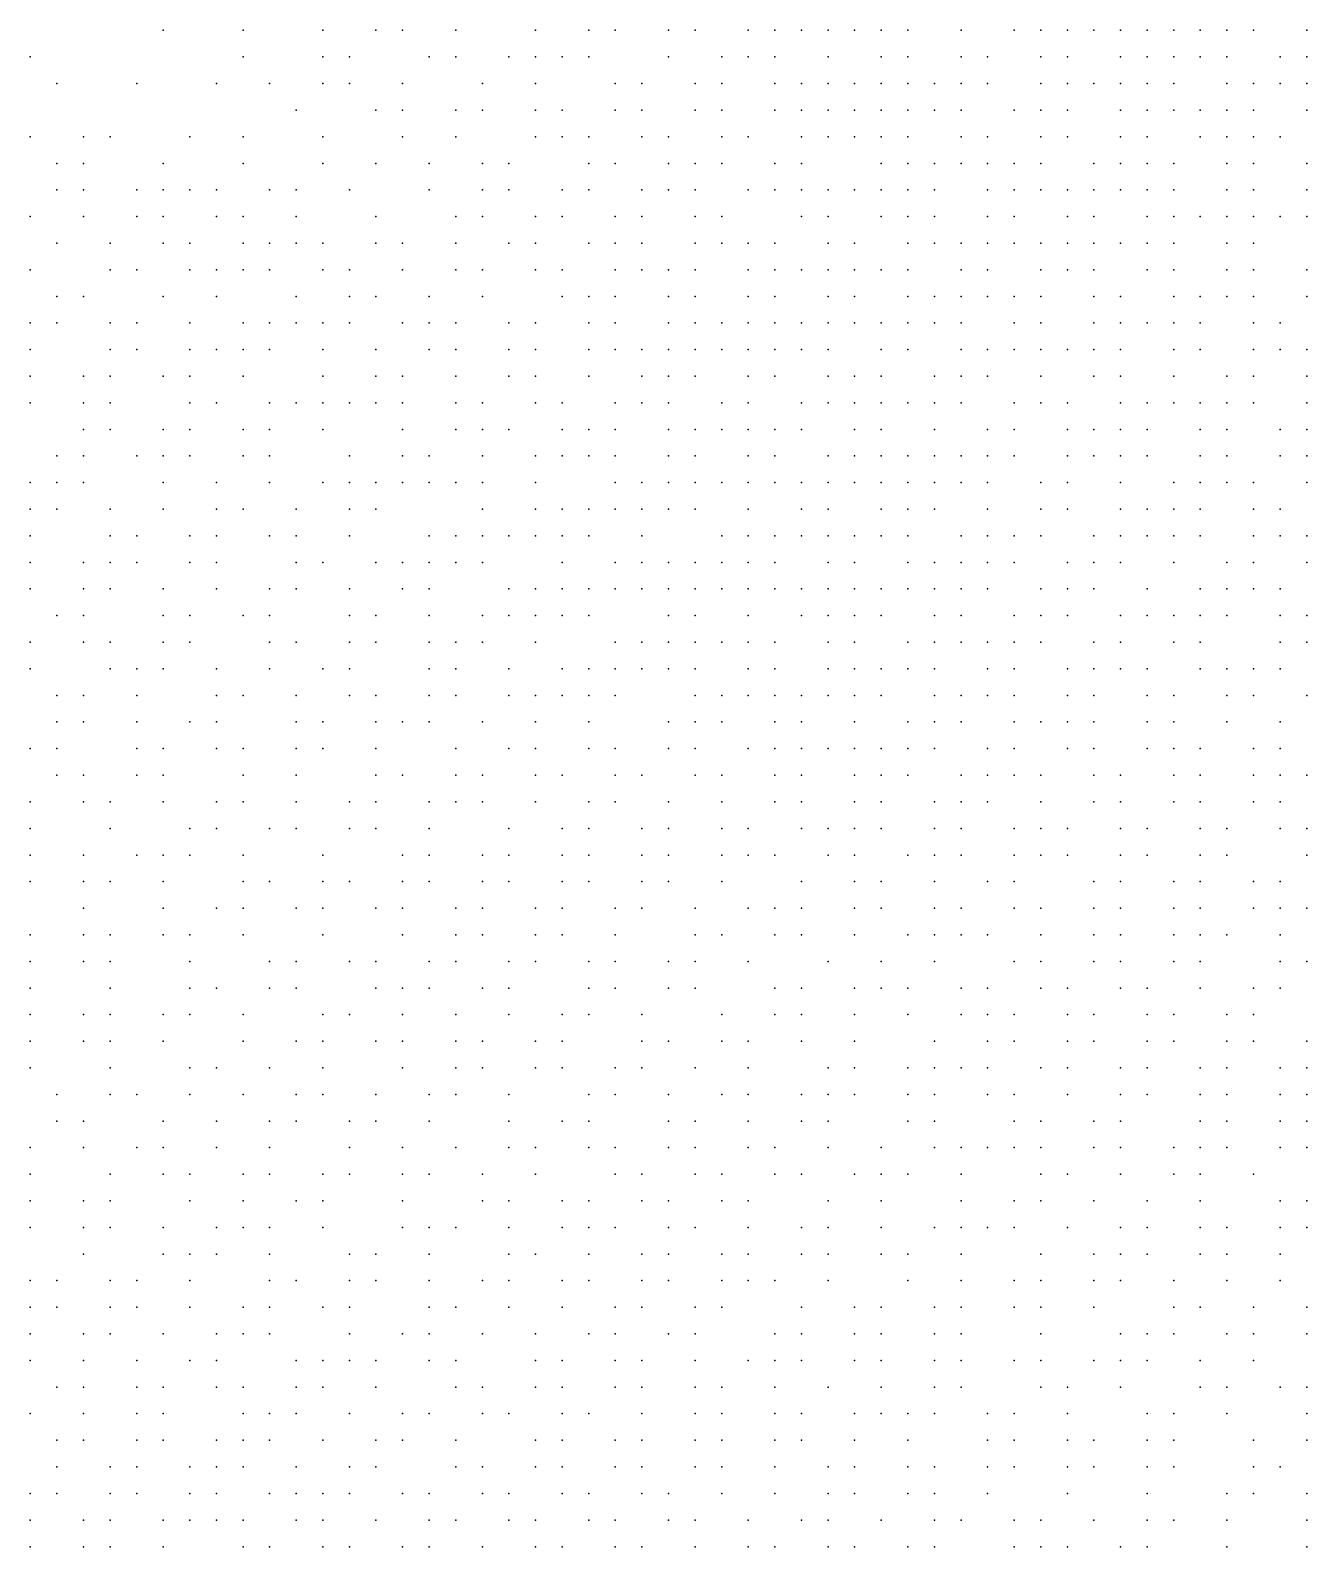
# Model space of a CAD drawing. Extents: x 429 to 793, y 817 to 1241.
# Drawn here: x 683.41 to 718.45, y 880.85 to 922.46 of the extents above; entities that cross this region are included whole.
import ezdxf

# ---------------------------------------------------------------- set-up
doc = ezdxf.new("R2010")
doc.units = 0

msp = doc.modelspace()

# ---------------------------------------------------------------- linework, layer by layer
for p in [(687.06, 922.46, 191.315), (689.25, 922.46, 190.71), (691.44, 922.46, 189.87), (692.9, 922.46, 189.533), (693.63, 922.46, 189.197), (695.09, 922.46, 189.052), (697.28, 922.46, 187.91), (698.74, 922.46, 187.2), (699.47, 922.46, 187.29), (700.93, 922.46, 186.07), (701.66, 922.46, 185.767), (703.12, 922.46, 185.117), (703.85, 922.46, 184.535), (704.58, 922.46, 183.952), (705.31, 922.46, 183.37), (706.04, 922.46, 183.193), (706.77, 922.46, 182.208), (707.5, 922.46, 181.82), (708.96, 922.46, 180.59), (710.42, 922.46, 179.1), (711.15, 922.46, 178.633), (711.88, 922.46, 177.513), (712.61, 922.46, 176.71), (713.34, 922.46, 176.21), (714.07, 922.46, 175.19), (714.8, 922.46, 174.95), (715.53, 922.46, 173.418), (716.26, 922.46, 172.983), (716.99, 922.46, 171.873), (718.45, 922.46, 170.045), (683.41, 921.73, 192.822), (689.25, 921.73, 190.463), (691.44, 921.73, 189.947), (692.17, 921.73, 189.496), (694.36, 921.73, 188.86), (695.09, 921.73, 188.567), (696.55, 921.73, 187.987), (697.28, 921.73, 187.98), (698.01, 921.73, 187.46), (698.74, 921.73, 186.94), (700.93, 921.73, 185.833), (702.39, 921.73, 184.73), (703.12, 921.73, 184.277), (703.85, 921.73, 184.125), (705.31, 921.73, 182.89), (706.77, 921.73, 182.1), (707.5, 921.73, 181.465), (708.96, 921.73, 180.253), (709.69, 921.73, 179.677), (711.15, 921.73, 177.797), (711.88, 921.73, 177.655), (713.34, 921.73, 175.69), (714.07, 921.73, 175.348), (714.8, 921.73, 174.507), (715.53, 921.73, 173.66), (716.26, 921.73, 172.453), (717.72, 921.73, 170.55), (718.45, 921.73, 169.843), (684.14, 921, 192.703), (686.33, 921, 191.217), (688.52, 921, 190.593), (689.98, 921, 190.1), (691.44, 921, 189.427), (692.17, 921, 189.09), (693.63, 921, 188.748), (695.82, 921, 187.993), (697.28, 921, 187.07), (699.47, 921, 186.42), (700.2, 921, 185.9), (701.66, 921, 185.315), (702.39, 921, 184.795), (703.85, 921, 183.67), (704.58, 921, 183.115), (705.31, 921, 182.41), (706.04, 921, 181.883), (706.77, 921, 181.725), (707.5, 921, 181.04), (708.23, 921, 180.335), (708.96, 921, 179.748), (709.69, 921, 179.455), (711.15, 921, 177.607), (711.88, 921, 176.61), (712.61, 921, 176.4), (713.34, 921, 175.665), (714.07, 921, 174.823), (714.8, 921, 173.8), (716.26, 921, 172.275), (716.99, 921, 171.237), (717.72, 921, 170), (718.45, 921, 169.293), (690.71, 920.27, 189.513), (692.9, 920.27, 188.637), (693.63, 920.27, 188.367), (695.09, 920.27, 188), (695.82, 920.27, 187.69), (697.28, 920.27, 187.118), (698.01, 920.27, 186.7), (699.47, 920.27, 185.903), (700.2, 920.27, 185.48), (701.66, 920.27, 184.647), (702.39, 920.27, 184.34), (703.85, 920.27, 183.35), (704.58, 920.27, 182.64), (705.31, 920.27, 182.525), (706.04, 920.27, 181.935), (706.77, 920.27, 181.25), (707.5, 920.27, 180.65), (708.23, 920.27, 179.995), (708.96, 920.27, 179.253), (710.42, 920.27, 178.333), (711.15, 920.27, 177.56), (711.88, 920.27, 176.565), (713.34, 920.27, 175.14), (714.07, 920.27, 174.37), (714.8, 920.27, 173.6), (715.53, 920.27, 172.595), (716.26, 920.27, 171.373), (716.99, 920.27, 171.03), (718.45, 920.27, 168.567), (683.41, 919.54, 193.047), (684.87, 919.54, 191.97), (685.6, 919.54, 191.57), (687.79, 919.54, 190.59), (689.25, 919.54, 189.723), (691.44, 919.54, 188.92), (693.63, 919.54, 188.153), (695.09, 919.54, 187.503), (697.28, 919.54, 186.673), (698.01, 919.54, 186.33), (698.74, 919.54, 185.907), (700.2, 919.54, 185.17), (700.93, 919.54, 184.645), (702.39, 919.54, 183.81), (703.12, 919.54, 183.38), (704.58, 919.54, 182.447), (705.31, 919.54, 181.953), (706.04, 919.54, 181.46), (706.77, 919.54, 180.805), (707.5, 919.54, 180.15), (708.96, 919.54, 179.34), (709.69, 919.54, 178.587), (711.15, 919.54, 177.04), (711.88, 919.54, 176.232), (713.34, 919.54, 174.61), (714.07, 919.54, 173.407), (715.53, 919.54, 172.373), (716.26, 919.54, 171.5), (716.99, 919.54, 170.485), (717.72, 919.54, 169.698), (684.14, 918.81, 192.83), (684.87, 918.81, 192.08), (687.06, 918.81, 190.745), (689.25, 918.81, 189.83), (691.44, 918.81, 188.655), (692.9, 918.81, 188.02), (694.36, 918.81, 187.38), (695.82, 918.81, 187.05), (696.55, 918.81, 186.603), (698.74, 918.81, 185.59), (699.47, 918.81, 185.137), (700.93, 918.81, 184.23), (701.66, 918.81, 183.8), (702.39, 918.81, 183.585), (703.85, 918.81, 182.49), (704.58, 918.81, 181.847), (706.77, 918.81, 180.49), (707.5, 918.81, 179.94), (708.23, 918.81, 179.39), (708.96, 918.81, 178.84), (709.69, 918.81, 178.128), (710.42, 918.81, 177.415), (711.15, 918.81, 176.703), (712.61, 918.81, 175.035), (713.34, 918.81, 174.288), (714.07, 918.81, 173.54), (714.8, 918.81, 172.687), (716.26, 918.81, 170.94), (716.99, 918.81, 170.263), (718.45, 918.81, 168.35), (684.14, 918.08, 192.625), (684.87, 918.08, 192.388), (686.33, 918.08, 191.12), (687.06, 918.08, 190.878), (687.79, 918.08, 190.16), (688.52, 918.08, 189.964), (689.98, 918.08, 189.208), (690.71, 918.08, 188.82), (692.17, 918.08, 188.14), (694.36, 918.08, 187.22), (695.82, 918.08, 186.405), (696.55, 918.08, 186.258), (698.01, 918.08, 185.682), (698.74, 918.08, 185.2), (700.2, 918.08, 184.287), (700.93, 918.08, 183.877), (701.66, 918.08, 183.41), (703.12, 918.08, 182.587), (703.85, 918.08, 182.04), (704.58, 918.08, 181.523), (705.31, 918.08, 181.265), (706.04, 918.08, 180.635), (706.77, 918.08, 180.005), (707.5, 918.08, 179.293), (708.23, 918.08, 178.9), (709.69, 918.08, 177.223), (710.42, 918.08, 177.052), (711.15, 918.08, 176.263), (711.88, 918.08, 175.46), (712.61, 918.08, 174.817), (713.34, 918.08, 173.747), (714.07, 918.08, 173), (714.8, 918.08, 172.313), (716.26, 918.08, 170.375), (716.99, 918.08, 169.51), (718.45, 918.08, 167.79), (683.41, 917.35, 193.58), (684.87, 917.35, 192.158), (686.33, 917.35, 191.168), (687.06, 917.35, 190.665), (688.52, 917.35, 189.91), (689.25, 917.35, 189.47), (690.71, 917.35, 188.58), (692.9, 917.35, 187.753), (695.09, 917.35, 186.765), (695.82, 917.35, 186.418), (697.28, 917.35, 185.65), (698.01, 917.35, 185.23), (699.47, 917.35, 184.343), (700.2, 917.35, 183.94), (701.66, 917.35, 183), (702.39, 917.35, 182.407), (704.58, 917.35, 181.585), (705.31, 917.35, 180.593), (706.77, 917.35, 179.52), (707.5, 917.35, 178.96), (708.23, 917.35, 178.68), (709.69, 917.35, 177.325), (710.42, 917.35, 176.537), (711.88, 917.35, 174.93), (712.61, 917.35, 174.287), (714.07, 917.35, 172.445), (714.8, 917.35, 171.752), (715.53, 917.35, 171.405), (716.26, 917.35, 169.81), (716.99, 917.35, 169.137), (717.72, 917.35, 168.22), (718.45, 917.35, 167.21), (684.14, 916.62, 192.7), (685.6, 916.62, 191.684), (687.06, 916.62, 190.693), (687.79, 916.62, 190.177), (689.25, 916.62, 189.22), (689.98, 916.62, 189), (690.71, 916.62, 188.527), (691.44, 916.62, 188.055), (692.9, 916.62, 187.399), (693.63, 916.62, 186.977), (695.09, 916.62, 186.278), (696.55, 916.62, 185.4), (697.28, 916.62, 185.203), (698.74, 916.62, 184.372), (699.47, 916.62, 184.03), (700.2, 916.62, 183.55), (701.66, 916.62, 182.59), (702.39, 916.62, 181.988), (703.12, 916.62, 182.103), (703.85, 916.62, 181.617), (705.31, 916.62, 180.435), (706.04, 916.62, 179.74), (707.5, 916.62, 179.02), (708.23, 916.62, 178.45), (708.96, 916.62, 177.488), (709.69, 916.62, 176.81), (710.42, 916.62, 176.183), (711.15, 916.62, 175.87), (711.88, 916.62, 174.395), (712.61, 916.62, 173.573), (713.34, 916.62, 172.547), (714.07, 916.62, 171.89), (714.8, 916.62, 171.197), (716.26, 916.62, 169.22), (716.99, 916.62, 168.553), (683.41, 915.89, 193.667), (685.6, 915.89, 191.82), (686.33, 915.89, 190.925), (687.79, 915.89, 190.175), (688.52, 915.89, 189.658), (689.25, 915.89, 188.915), (689.98, 915.89, 188.715), (691.44, 915.89, 187.77), (692.17, 915.89, 187.385), (693.63, 915.89, 186.652), (695.09, 915.89, 185.953), (695.82, 915.89, 185.677), (697.28, 915.89, 184.852), (698.01, 915.89, 184.305), (699.47, 915.89, 183.62), (700.2, 915.89, 183.003), (700.93, 915.89, 182.9), (701.66, 915.89, 182.52), (703.12, 915.89, 181.637), (703.85, 915.89, 180.783), (704.58, 915.89, 180.18), (705.31, 915.89, 179.648), (706.04, 915.89, 179.627), (706.77, 915.89, 179.084), (707.5, 915.89, 178.52), (708.96, 915.89, 177.047), (709.69, 915.89, 176.285), (711.15, 915.89, 175.127), (711.88, 915.89, 174.598), (712.61, 915.89, 173.86), (714.07, 915.89, 171.936), (714.8, 915.89, 171.31), (716.26, 915.89, 169.351), (716.99, 915.89, 168.63), (718.45, 915.89, 166.035), (684.14, 915.16, 192.74), (684.87, 915.16, 192.148), (687.06, 915.16, 190.405), (688.52, 915.16, 189.38), (690.71, 915.16, 188.184), (692.17, 915.16, 187.162), (692.9, 915.16, 186.877), (694.36, 915.16, 185.905), (695.82, 915.16, 185.45), (698.01, 915.16, 184.305), (698.74, 915.16, 183.94), (699.47, 915.16, 183.21), (700.93, 915.16, 182.45), (701.66, 915.16, 182.209), (703.12, 915.16, 181.038), (703.85, 915.16, 180.593), (705.31, 915.16, 179.7), (706.04, 915.16, 179.133), (707.5, 915.16, 178.052), (708.23, 915.16, 177.283), (708.96, 915.16, 176.353), (709.69, 915.16, 176.347), (710.42, 915.16, 175.76), (711.15, 915.16, 174.942), (712.61, 915.16, 173.29), (713.34, 915.16, 172.627), (714.8, 915.16, 170.73), (715.53, 915.16, 170.03), (716.26, 915.16, 168.756), (716.99, 915.16, 168.035), (718.45, 915.16, 166.107), (683.41, 914.43, 193.56), (684.14, 914.43, 192.733), (685.6, 914.43, 191.555), (686.33, 914.43, 191.06), (687.79, 914.43, 189.852), (689.25, 914.43, 188.85), (689.98, 914.43, 188.107), (690.71, 914.43, 187.88), (691.44, 914.43, 187.653), (692.17, 914.43, 187.2), (693.63, 914.43, 186.39), (694.36, 914.43, 185.985), (695.09, 914.43, 185.17), (696.55, 914.43, 184.856), (697.28, 914.43, 184.305), (698.74, 914.43, 183.575), (699.47, 914.43, 183.188), (700.93, 914.43, 181.992), (701.66, 914.43, 181.764), (702.39, 914.43, 181.282), (703.12, 914.43, 180.8), (703.85, 914.43, 180.273), (704.58, 914.43, 179.751), (705.31, 914.43, 179.233), (706.04, 914.43, 178.653), (706.77, 914.43, 177.75), (707.5, 914.43, 177.573), (708.23, 914.43, 176.99), (708.96, 914.43, 176.387), (710.42, 914.43, 175.205), (711.15, 914.43, 174.387), (712.61, 914.43, 172.72), (713.34, 914.43, 172.057), (714.07, 914.43, 171.007), (714.8, 914.43, 170.14), (715.53, 914.43, 168.847), (716.99, 914.43, 167.44), (717.72, 914.43, 166.625), (683.41, 913.7, 193.32), (685.6, 913.7, 191.65), (686.33, 913.7, 190.86), (687.79, 913.7, 189.567), (688.52, 913.7, 189.315), (689.25, 913.7, 188.783), (689.98, 913.7, 188.062), (691.44, 913.7, 187.299), (692.9, 913.7, 186.452), (694.36, 913.7, 185.312), (695.09, 913.7, 185.21), (696.55, 913.7, 184.39), (697.28, 913.7, 183.952), (698.74, 913.7, 183.117), (699.47, 913.7, 182.476), (700.2, 913.7, 181.945), (700.93, 913.7, 181.712), (701.66, 913.7, 181.267), (702.39, 913.7, 181.033), (703.12, 913.7, 180.325), (703.85, 913.7, 179.778), (704.58, 913.7, 179.246), (705.31, 913.7, 178.728), (706.77, 913.7, 177.98), (707.5, 913.7, 177.052), (708.96, 913.7, 175.857), (709.69, 913.7, 175.253), (710.42, 913.7, 174.65), (711.15, 913.7, 174.032), (711.88, 913.7, 172.796), (712.61, 913.7, 172.758), (713.34, 913.7, 171.283), (714.8, 913.7, 169.574), (715.53, 913.7, 168.637), (716.99, 913.7, 166.81), (717.72, 913.7, 165.513), (718.45, 913.7, 164.847), (683.41, 912.97, 193.347), (684.87, 912.97, 191.96), (685.6, 912.97, 191.17), (687.06, 912.97, 190.302), (687.79, 912.97, 189.538), (689.25, 912.97, 188.719), (691.44, 912.97, 186.964), (692.9, 912.97, 186.235), (693.63, 912.97, 185.882), (695.09, 912.97, 184.84), (696.55, 912.97, 183.965), (697.28, 912.97, 183.527), (698.74, 912.97, 182.693), (700.2, 912.97, 181.988), (700.93, 912.97, 181.5), (701.66, 912.97, 181.087), (703.12, 912.97, 179.85), (703.85, 912.97, 179.303), (705.31, 912.97, 178.757), (706.04, 912.97, 178.21), (706.77, 912.97, 177.093), (708.23, 912.97, 175.92), (708.96, 912.97, 175.137), (709.69, 912.97, 174.707), (711.15, 912.97, 173.53), (712.61, 912.97, 171.82), (713.34, 912.97, 170.906), (714.8, 912.97, 168.944), (716.26, 912.97, 167.587), (716.99, 912.97, 166.215), (718.45, 912.97, 164.203), (683.41, 912.24, 193.1), (684.87, 912.24, 192.082), (685.6, 912.24, 191.193), (687.79, 912.24, 189.71), (688.52, 912.24, 189.175), (689.98, 912.24, 187.94), (690.71, 912.24, 187.43), (691.44, 912.24, 186.92), (692.17, 912.24, 186.432), (692.9, 912.24, 185.9), (693.63, 912.24, 185.547), (695.09, 912.24, 184.455), (695.82, 912.24, 184), (697.28, 912.24, 183.286), (698.01, 912.24, 182.67), (699.47, 912.24, 182), (700.2, 912.24, 181.75), (700.93, 912.24, 181.045), (702.39, 912.24, 179.922), (703.12, 912.24, 179.886), (704.58, 912.24, 178.65), (705.31, 912.24, 178.115), (706.04, 912.24, 177.17), (706.77, 912.24, 176.573), (707.5, 912.24, 175.977), (708.23, 912.24, 175.946), (708.96, 912.24, 174.772), (710.42, 912.24, 173.543), (711.15, 912.24, 172.935), (711.88, 912.24, 172.08), (713.34, 912.24, 170.935), (714.07, 912.24, 169.637), (714.8, 912.24, 168.963), (715.53, 912.24, 168.29), (716.26, 912.24, 166.945), (716.99, 912.24, 166.25), (718.45, 912.24, 164.227), (684.87, 911.51, 191.828), (685.6, 911.51, 191.213), (687.06, 911.51, 190.14), (687.79, 911.51, 189.482), (689.25, 911.51, 188.28), (689.98, 911.51, 187.782), (691.44, 911.51, 186.773), (693.63, 911.51, 185.36), (695.09, 911.51, 184.527), (695.82, 911.51, 184.07), (696.55, 911.51, 183.615), (698.01, 911.51, 182.768), (698.74, 911.51, 182.25), (699.47, 911.51, 181.835), (700.93, 911.51, 180.631), (701.66, 911.51, 180.16), (702.39, 911.51, 179.855), (703.12, 911.51, 179.12), (703.85, 911.51, 178.87), (704.58, 911.51, 178.445), (706.04, 911.51, 177.18), (706.77, 911.51, 176.39), (708.23, 911.51, 175.61), (709.69, 911.51, 174.173), (710.42, 911.51, 173.556), (711.88, 911.51, 171.682), (712.61, 911.51, 170.996), (713.34, 911.51, 169.68), (714.07, 911.51, 168.797), (715.53, 911.51, 167.02), (716.26, 911.51, 166.31), (717.72, 911.51, 164.23), (718.45, 911.51, 163.567), (684.14, 910.78, 192.517), (684.87, 910.78, 191.78), (686.33, 910.78, 190.613), (687.06, 910.78, 190.013), (687.79, 910.78, 188.955), (689.25, 910.78, 187.885), (689.98, 910.78, 187.66), (692.17, 910.78, 186.16), (693.63, 910.78, 185.11), (694.36, 910.78, 184.633), (695.82, 910.78, 183.74), (697.28, 910.78, 182.883), (698.01, 910.78, 182.567), (698.74, 910.78, 181.79), (699.47, 910.78, 181.363), (700.93, 910.78, 180.146), (701.66, 910.78, 180.105), (703.12, 910.78, 178.792), (703.85, 910.78, 178.34), (705.31, 910.78, 177.19), (706.04, 910.78, 176.63), (706.77, 910.78, 176.07), (707.5, 910.78, 175.453), (708.23, 910.78, 174.842), (708.96, 910.78, 174.22), (709.69, 910.78, 173.593), (710.42, 910.78, 172.573), (711.88, 910.78, 171.04), (712.61, 910.78, 170.366), (713.34, 910.78, 169.708), (714.07, 910.78, 168.38), (715.53, 910.78, 167.03), (716.26, 910.78, 165.43), (717.72, 910.78, 163.57), (718.45, 910.78, 162.907), (683.41, 910.05, 192.873), (684.14, 910.05, 192.243), (684.87, 910.05, 191.75), (687.06, 910.05, 189.867), (688.52, 910.05, 188.56), (689.98, 910.05, 187.348), (691.44, 910.05, 186.277), (692.17, 910.05, 186.038), (692.9, 910.05, 185.452), (693.63, 910.05, 184.695), (694.36, 910.05, 184.335), (695.09, 910.05, 184.155), (695.82, 910.05, 183.2), (697.28, 910.05, 182.265), (699.47, 910.05, 180.902), (700.2, 910.05, 180.607), (700.93, 910.05, 179.883), (701.66, 910.05, 179.62), (702.39, 910.05, 179.167), (703.12, 910.05, 178.715), (703.85, 910.05, 178.262), (704.58, 910.05, 177.375), (705.31, 910.05, 177.052), (706.04, 910.05, 176.293), (706.77, 910.05, 175.505), (707.5, 910.05, 175.464), (708.23, 910.05, 174.252), (708.96, 910.05, 173.646), (709.69, 910.05, 172.807), (711.15, 910.05, 171.76), (711.88, 910.05, 171.12), (713.34, 910.05, 169.303), (714.8, 910.05, 167.712), (715.53, 910.05, 166.373), (716.26, 910.05, 165.7), (716.99, 910.05, 164.316), (718.45, 910.05, 162.02), (683.41, 909.32, 192.9), (684.14, 909.32, 191.97), (685.6, 909.32, 190.92), (687.06, 909.32, 189.573), (688.52, 909.32, 188.277), (689.25, 909.32, 188.048), (690.71, 909.32, 186.947), (692.17, 909.32, 185.878), (692.9, 909.32, 184.99), (695.82, 909.32, 183.247), (697.28, 909.32, 182.28), (698.01, 909.32, 181.526), (698.74, 909.32, 180.968), (699.47, 909.32, 180.87), (700.2, 909.32, 180.147), (700.93, 909.32, 179.565), (701.66, 909.32, 179.115), (703.12, 909.32, 177.892), (704.58, 909.32, 177.275), (705.31, 909.32, 176.517), (706.77, 909.32, 174.94), (707.5, 909.32, 174.465), (708.23, 909.32, 173.99), (709.69, 909.32, 172.394), (711.15, 909.32, 171.111), (711.88, 909.32, 170.465), (713.34, 909.32, 168.417), (714.07, 909.32, 167.72), (714.8, 909.32, 167.047), (715.53, 909.32, 165.927), (716.99, 909.32, 164.322), (717.72, 909.32, 162.943), (683.41, 908.59, 192.893), (685.6, 908.59, 190.71), (686.33, 908.59, 190.08), (687.79, 908.59, 188.895), (688.52, 908.59, 188.586), (689.98, 908.59, 187.025), (690.71, 908.59, 186.513), (692.17, 908.59, 185.393), (694.36, 908.59, 183.676), (695.09, 908.59, 183.295), (695.82, 908.59, 182.993), (696.55, 908.59, 182.389), (697.28, 908.59, 181.835), (698.01, 908.59, 181.502), (698.74, 908.59, 180.693), (700.2, 908.59, 179.96), (702.39, 908.59, 178.143), (703.12, 908.59, 177.798), (703.85, 908.59, 176.987), (704.58, 908.59, 176.74), (705.31, 908.59, 176.136), (706.04, 908.59, 175.532), (706.77, 908.59, 174.934), (707.5, 908.59, 174.33), (708.96, 908.59, 173.267), (709.69, 908.59, 172.405), (710.42, 908.59, 171.117), (711.15, 908.59, 170.463), (712.61, 908.59, 169.124), (713.34, 908.59, 168.422), (714.07, 908.59, 167.05), (714.8, 908.59, 166.153), (715.53, 908.59, 165.027), (716.99, 908.59, 163.647), (717.72, 908.59, 162.473), (718.45, 908.59, 161.53), (683.41, 907.86, 192.365), (684.87, 907.86, 191.147), (685.6, 907.86, 190.73), (686.33, 907.86, 190.105), (687.79, 907.86, 188.743), (688.52, 907.86, 188.197), (690.71, 907.86, 186.6), (691.44, 907.86, 186.045), (692.9, 907.86, 184.757), (693.63, 907.86, 184.023), (694.36, 907.86, 183.785), (695.09, 907.86, 183.277), (695.82, 907.86, 182.468), (698.01, 907.86, 180.977), (699.47, 907.86, 179.87), (700.2, 907.86, 179.408), (700.93, 907.86, 179.238), (701.66, 907.86, 178.066), (702.39, 907.86, 178.045), (703.12, 907.86, 177.233), (703.85, 907.86, 177.11), (705.31, 907.86, 175.1), (706.04, 907.86, 174.64), (707.5, 907.86, 173.72), (708.23, 907.86, 173.233), (708.96, 907.86, 172.421), (709.69, 907.86, 171.773), (710.42, 907.86, 170.902), (711.88, 907.86, 169.145), (712.61, 907.86, 168.445), (713.34, 907.86, 167.752), (714.8, 907.86, 165.703), (716.26, 907.86, 164.333), (716.99, 907.86, 162.707), (718.45, 907.86, 160.82), (683.41, 907.13, 192.112), (684.87, 907.13, 191.1), (685.6, 907.13, 190.43), (687.06, 907.13, 189.48), (688.52, 907.13, 187.893), (689.98, 907.13, 186.667), (690.71, 907.13, 185.927), (692.17, 907.13, 185.157), (693.63, 907.13, 183.84), (694.36, 907.13, 183.483), (696.55, 907.13, 181.937), (697.28, 907.13, 181.26), (698.01, 907.13, 180.777), (698.74, 907.13, 180.295), (699.47, 907.13, 179.812), (700.2, 907.13, 179.33), (700.93, 907.13, 178.867), (701.66, 907.13, 177.723), (702.39, 907.13, 177.48), (703.12, 907.13, 177), (703.85, 907.13, 176.52), (704.58, 907.13, 176.04), (705.31, 907.13, 175.56), (706.04, 907.13, 174.745), (706.77, 907.13, 173.93), (707.5, 907.13, 173.095), (708.23, 907.13, 172.598), (708.96, 907.13, 171.776), (709.69, 907.13, 171.128), (711.15, 907.13, 169.588), (711.88, 907.13, 168.98), (712.61, 907.13, 167.78), (714.07, 907.13, 166.21), (715.53, 907.13, 164.316), (716.26, 907.13, 163.628), (716.99, 907.13, 162.228), (717.72, 907.13, 160.804), (684.14, 906.4, 191.527), (684.87, 906.4, 190.721), (687.06, 906.4, 188.853), (687.79, 906.4, 188.585), (689.25, 906.4, 187.395), (689.98, 906.4, 186.8), (692.17, 906.4, 184.823), (692.9, 906.4, 184.263), (694.36, 906.4, 183.137), (695.82, 906.4, 181.92), (696.55, 906.4, 181.243), (697.28, 906.4, 180.73), (698.01, 906.4, 180.232), (698.74, 906.4, 180.04), (700.93, 906.4, 177.967), (701.66, 906.4, 177.845), (703.12, 906.4, 176.405), (704.58, 906.4, 175.602), (705.31, 906.4, 174.955), (706.04, 906.4, 174.14), (706.77, 906.4, 173.41), (708.23, 906.4, 171.973), (708.96, 906.4, 171.475), (710.42, 906.4, 170.023), (711.15, 906.4, 169.353), (711.88, 906.4, 168.452), (713.34, 906.4, 166.86), (714.07, 906.4, 165.51), (714.8, 906.4, 164.98), (715.53, 906.4, 164.3), (716.26, 906.4, 163.147), (717.72, 906.4, 160.09), (718.45, 906.4, 159.38), (683.41, 905.67, 192.29), (684.87, 905.67, 190.967), (685.6, 905.67, 190.364), (687.06, 905.67, 189.107), (687.79, 905.67, 188.06), (689.98, 905.67, 186.443), (690.71, 905.67, 185.858), (692.17, 905.67, 184.692), (692.9, 905.67, 184.123), (694.36, 905.67, 182.997), (695.09, 905.67, 182.25), (695.82, 905.67, 181.738), (697.28, 905.67, 180.712), (699.47, 905.67, 178.873), (700.2, 905.67, 178.21), (700.93, 905.67, 177.735), (701.66, 905.67, 177.367), (702.39, 905.67, 176.785), (703.12, 905.67, 176.31), (703.85, 905.67, 175.82), (705.31, 905.67, 174.35), (706.04, 905.67, 173.706), (707.5, 905.67, 172.667), (708.23, 905.67, 172.023), (708.96, 905.67, 171.36), (709.69, 905.67, 170.072), (710.42, 905.67, 169.567), (711.15, 905.67, 168.897), (712.61, 905.67, 167.1), (713.34, 905.67, 166.57), (714.8, 905.67, 164.507), (715.53, 905.67, 163.353), (717.72, 905.67, 160.307), (718.45, 905.67, 159.11), (683.41, 904.94, 192.133), (685.6, 904.94, 190.008), (686.33, 904.94, 189.405), (687.06, 904.94, 188.802), (688.52, 904.94, 187.733), (689.98, 904.94, 186.087), (691.44, 904.94, 185.095), (692.17, 904.94, 184.527), (694.36, 904.94, 182.63), (695.09, 904.94, 182.056), (696.55, 904.94, 180.966), (698.01, 904.94, 179.813), (698.74, 904.94, 179.15), (699.47, 904.94, 178.487), (700.2, 904.94, 178.318), (700.93, 904.94, 177.81), (701.66, 904.94, 176.95), (703.12, 904.94, 175.893), (703.85, 904.94, 174.823), (705.31, 904.94, 173.99), (706.04, 904.94, 173.49), (706.77, 904.94, 172.525), (707.5, 904.94, 171.774), (708.23, 904.94, 171.577), (709.69, 904.94, 169.615), (710.42, 904.94, 169.11), (711.88, 904.94, 167.31), (712.61, 904.94, 166.16), (713.34, 904.94, 165.45), (714.07, 904.94, 164.27), (715.53, 904.94, 162.854), (716.26, 904.94, 161.935), (716.99, 904.94, 160.523), (717.72, 904.94, 159.813), (684.14, 904.21, 191.312), (684.87, 904.21, 190.562), (686.33, 904.21, 188.89), (688.52, 904.21, 187.205), (689.25, 904.21, 186.965), (690.71, 904.21, 185.145), (692.17, 904.21, 184.17), (692.9, 904.21, 183.39), (694.36, 904.21, 182.245), (695.09, 904.21, 181.863), (696.55, 904.21, 180.585), (697.28, 904.21, 180.07), (698.01, 904.21, 179.682), (698.74, 904.21, 178.533), (699.47, 904.21, 178.144), (701.66, 904.21, 176.522), (702.39, 904.21, 176.035), (703.12, 904.21, 175.69), (703.85, 904.21, 174.56), (704.58, 904.21, 174.172), (705.31, 904.21, 173.56), (706.04, 904.21, 173.06), (706.77, 904.21, 172.577), (708.23, 904.21, 170.68), (708.96, 904.21, 170.167), (709.69, 904.21, 169.205), (710.42, 904.21, 168.87), (711.88, 904.21, 166.815), (712.61, 904.21, 165.899), (714.07, 904.21, 163.773), (714.8, 904.21, 162.56), (716.26, 904.21, 160.707), (716.99, 904.21, 160.03), (718.45, 904.21, 157.888), (684.14, 903.48, 190.945), (684.87, 903.48, 190.262), (686.33, 903.48, 189.235), (687.79, 903.48, 187.48), (688.52, 903.48, 186.845), (690.71, 903.48, 185.347), (691.44, 903.48, 184.567), (692.9, 903.48, 183), (693.63, 903.48, 182.42), (694.36, 903.48, 182.227), (695.82, 903.48, 180.882), (697.28, 903.48, 179.327), (698.74, 903.48, 178.637), (700.93, 903.48, 176.828), (701.66, 903.48, 175.94), (702.39, 903.48, 175.29), (703.85, 903.48, 174.62), (704.58, 903.48, 173.732), (706.04, 903.48, 172.18), (707.5, 903.48, 171.21), (708.23, 903.48, 170.27), (708.96, 903.48, 169.268), (710.42, 903.48, 168.242), (711.15, 903.48, 167.237), (711.88, 903.48, 166.553), (712.61, 903.48, 165.403), (714.07, 903.48, 163.987), (714.8, 903.48, 162.773), (716.26, 903.48, 160.2), (717.72, 903.48, 157.84), (683.41, 902.75, 191.065), (684.14, 902.75, 190.72), (686.33, 902.75, 188.965), (687.06, 902.75, 188.35), (688.52, 902.75, 186.485), (689.25, 902.75, 185.85), (690.71, 902.75, 184.963), (691.44, 902.75, 184.183), (692.9, 902.75, 183.2), (695.09, 902.75, 181.063), (696.55, 902.75, 179.613), (697.28, 902.75, 179.268), (698.74, 902.75, 178.233), (699.47, 902.75, 177.713), (700.93, 902.75, 176.408), (701.66, 902.75, 175.75), (703.12, 902.75, 174.243), (703.85, 902.75, 173.74), (704.58, 902.75, 173.24), (705.31, 902.75, 172.74), (706.04, 902.75, 171.74), (706.77, 902.75, 171.25), (707.5, 902.75, 170.859), (708.23, 902.75, 169.979), (709.69, 902.75, 168.613), (710.42, 902.75, 167.93), (711.88, 902.75, 166.06), (712.61, 902.75, 164.906), (714.07, 902.75, 162.98), (714.8, 902.75, 162.004), (715.53, 902.75, 161.047), (716.99, 902.75, 158.724), (717.72, 902.75, 157.32), (684.14, 902.02, 190.615), (684.87, 902.02, 190.052), (686.33, 902.02, 188.518), (687.06, 902.02, 187.675), (689.25, 902.02, 185.923), (690.71, 902.02, 184.765), (692.9, 902.02, 183.007), (693.63, 902.02, 182.22), (695.09, 902.02, 181.06), (695.82, 902.02, 180.48), (697.28, 902.02, 178.983), (698.01, 902.02, 178.348), (699.47, 902.02, 177.31), (700.2, 902.02, 176.79), (701.66, 902.02, 175.29), (702.39, 902.02, 174.788), (703.85, 902.02, 173.498), (704.58, 902.02, 172.613), (706.04, 902.02, 171.777), (706.77, 902.02, 170.793), (707.5, 902.02, 169.798), (708.96, 902.02, 168.813), (709.69, 902.02, 167.81), (710.42, 902.02, 166.77), (711.15, 902.02, 166.25), (712.61, 902.02, 164.383), (713.34, 902.02, 163.193), (714.8, 902.02, 161.272), (715.53, 902.02, 160.54), (716.99, 902.02, 158.398), (717.72, 902.02, 157.49), (718.45, 902.02, 156.037), (683.41, 901.29, 190.96), (684.87, 901.29, 189.615), (685.6, 901.29, 188.707), (687.06, 901.29, 187.457), (688.52, 901.29, 186.405), (689.25, 901.29, 185.473), (690.71, 901.29, 184.315), (692.17, 901.29, 183.092), (692.9, 901.29, 182.505), (694.36, 901.29, 181.082), (695.09, 901.29, 180.39), (695.82, 901.29, 180.034), (697.28, 901.29, 178.937), (698.74, 901.29, 177.619), (699.47, 901.29, 176.937), (700.93, 901.29, 175.36), (702.39, 901.29, 174.327), (703.85, 901.29, 173.038), (704.58, 901.29, 172.36), (706.04, 901.29, 170.83), (706.77, 901.29, 170.32), (708.23, 901.29, 168.993), (708.96, 901.29, 167.84), (709.69, 901.29, 167.614), (711.15, 901.29, 165.966), (712.61, 901.29, 163.377), (713.34, 901.29, 162.891), (714.8, 901.29, 160.73), (715.53, 901.29, 159.5), (716.99, 901.29, 157.64), (717.72, 901.29, 156.443), (683.41, 900.56, 190.592), (685.6, 900.56, 188.943), (687.79, 900.56, 187.02), (688.52, 900.56, 185.77), (689.98, 900.56, 184.923), (690.71, 900.56, 184.077), (692.17, 900.56, 182.643), (692.9, 900.56, 182.055), (694.36, 900.56, 180.88), (696.55, 900.56, 178.57), (698.01, 900.56, 177.53), (698.74, 900.56, 177.183), (700.2, 900.56, 175.96), (700.93, 900.56, 175.43), (702.39, 900.56, 173.867), (703.12, 900.56, 173.365), (704.58, 900.56, 171.89), (705.31, 900.56, 171.375), (706.04, 900.56, 170.755), (706.77, 900.56, 169.843), (708.23, 900.56, 168.365), (708.96, 900.56, 167.35), (710.42, 900.56, 165.805), (711.15, 900.56, 165.277), (711.88, 900.56, 164.022), (713.34, 900.56, 162.365), (714.07, 900.56, 160.92), (715.53, 900.56, 159.195), (716.26, 900.56, 157.783), (717.72, 900.56, 155.917), (718.45, 900.56, 154.703), (683.41, 899.83, 190.863), (684.87, 899.83, 188.915), (686.33, 899.83, 188.018), (687.06, 899.83, 187.062), (687.79, 899.83, 186.32), (689.25, 899.83, 185.293), (691.44, 899.83, 183.415), (693.63, 899.83, 181.11), (694.36, 899.83, 180.413), (695.82, 899.83, 179.495), (696.55, 899.83, 178.725), (698.01, 899.83, 177.417), (698.74, 899.83, 176.723), (700.2, 899.83, 175.788), (700.93, 899.83, 174.847), (702.39, 899.83, 173.443), (703.12, 899.83, 173.237), (703.85, 899.83, 171.927), (705.31, 899.83, 170.905), (706.04, 899.83, 170.39), (707.5, 899.83, 168.382), (708.23, 899.83, 167.974), (708.96, 899.83, 167.368), (710.42, 899.83, 165.637), (711.15, 899.83, 164.933), (711.88, 899.83, 163.697), (713.34, 899.83, 161.838), (714.07, 899.83, 161.11), (715.53, 899.83, 158.669), (716.26, 899.83, 157.257), (718.45, 899.83, 154.157), (683.41, 899.1, 190.495), (684.87, 899.1, 189.203), (685.6, 899.1, 188.233), (687.06, 899.1, 186.595), (689.25, 899.1, 184.817), (689.98, 899.1, 184.182), (691.44, 899.1, 182.938), (692.17, 899.1, 182.277), (693.63, 899.1, 180.527), (694.36, 899.1, 179.947), (695.82, 899.1, 179.035), (696.55, 899.1, 178.42), (698.01, 899.1, 176.957), (698.74, 899.1, 176.082), (700.2, 899.1, 175.029), (700.93, 899.1, 174.502), (702.39, 899.1, 172.98), (704.58, 899.1, 171.153), (706.04, 899.1, 169.07), (706.77, 899.1, 168.896), (708.23, 899.1, 167.454), (709.69, 899.1, 165.82), (710.42, 899.1, 165.117), (712.61, 899.1, 161.95), (713.34, 899.1, 161.263), (714.8, 899.1, 159.343), (715.53, 899.1, 158.107), (716.99, 899.1, 155.94), (717.72, 899.1, 154.48), (684.87, 898.37, 188.835), (687.06, 898.37, 186.87), (688.52, 898.37, 185.183), (689.25, 898.37, 184.492), (690.71, 898.37, 183.07), (691.44, 898.37, 182.462), (692.9, 898.37, 181.22), (693.63, 898.37, 180.64), (695.09, 898.37, 178.908), (695.82, 898.37, 178.335), (697.28, 898.37, 177.19), (698.01, 898.37, 176.665), (699.47, 898.37, 175.615), (700.2, 898.37, 174.587), (701.66, 898.37, 173.18), (703.12, 898.37, 172.27), (703.85, 898.37, 171.357), (704.58, 898.37, 170.647), (706.04, 898.37, 169.25), (706.77, 898.37, 168.379), (708.23, 898.37, 166.83), (708.96, 898.37, 165.98), (710.42, 898.37, 164.554), (711.15, 898.37, 163.595), (712.61, 898.37, 161.417), (713.34, 898.37, 160.203), (714.8, 898.37, 158.257), (715.53, 898.37, 157.55), (716.99, 898.37, 155.077), (717.72, 898.37, 154.413), (718.45, 898.37, 151.993), (683.41, 897.64, 190.027), (684.87, 897.64, 188.402), (685.6, 897.64, 187.747), (687.06, 897.64, 186.327), (687.79, 897.64, 185.697), (689.25, 897.64, 183.8), (691.44, 897.64, 182.03), (693.63, 897.64, 180.382), (695.09, 897.64, 178.963), (695.82, 897.64, 178.262), (697.28, 897.64, 176.683), (698.01, 897.64, 176.161), (699.47, 897.64, 175.287), (701.66, 897.64, 173.03), (702.39, 897.64, 171.98), (703.85, 897.64, 170.955), (704.58, 897.64, 170.14), (706.04, 897.64, 168.489), (707.5, 897.64, 166.817), (708.23, 897.64, 166.137), (708.96, 897.64, 165.457), (709.69, 897.64, 164.233), (711.15, 897.64, 163.168), (712.61, 897.64, 160.887), (713.34, 897.64, 159.895), (714.8, 897.64, 157.7), (715.53, 897.64, 156.443), (716.26, 897.64, 155.74), (717.72, 897.64, 153.293), (683.41, 896.91, 189.594), (684.87, 896.91, 188.192), (685.6, 896.91, 187.315), (687.79, 896.91, 185.153), (689.98, 896.91, 183.26), (690.71, 896.91, 182.49), (692.17, 896.91, 180.747), (692.9, 896.91, 180.174), (694.36, 896.91, 179.22), (695.09, 896.91, 178.447), (696.55, 896.91, 177.307), (697.28, 896.91, 176.742), (698.74, 896.91, 175.148), (699.47, 896.91, 174.182), (700.93, 896.91, 173.055), (701.66, 896.91, 172.53), (703.12, 896.91, 170.967), (705.31, 896.91, 168.92), (706.77, 896.91, 167.345), (708.23, 896.91, 165.613), (710.42, 896.91, 163.167), (711.15, 896.91, 161.723), (712.61, 896.91, 159.773), (713.34, 896.91, 159.09), (714.8, 896.91, 157.088), (715.53, 896.91, 156.131), (717.72, 896.91, 152.74), (718.45, 896.91, 151.523), (683.41, 896.18, 189.005), (685.6, 896.18, 187.13), (687.79, 896.18, 184.61), (688.52, 896.18, 183.98), (689.98, 896.18, 182.72), (690.71, 896.18, 182.095), (692.9, 896.18, 180.22), (693.63, 896.18, 179.648), (694.36, 896.18, 178.805), (695.82, 896.18, 177.365), (696.55, 896.18, 176.8), (698.74, 896.18, 175.019), (699.47, 896.18, 174.368), (700.93, 896.18, 172.854), (701.66, 896.18, 172.128), (703.85, 896.18, 169.777), (704.58, 896.18, 168.922), (706.04, 896.18, 167.878), (706.77, 896.18, 166.835), (707.5, 896.18, 166.302), (708.96, 896.18, 164.831), (709.69, 896.18, 163.335), (711.15, 896.18, 161.877), (711.88, 896.18, 160.989), (713.34, 896.18, 159.217), (714.07, 896.18, 157.967), (715.53, 896.18, 155.453), (716.99, 896.18, 153.31), (717.72, 896.18, 151.85), (683.41, 895.45, 188.543), (684.87, 895.45, 187.315), (685.6, 895.45, 187.053), (687.06, 895.45, 185.087), (687.79, 895.45, 184.81), (689.25, 895.45, 182.92), (691.44, 895.45, 181.347), (692.17, 895.45, 180.513), (693.63, 895.45, 178.973), (695.09, 895.45, 178.098), (696.55, 895.45, 176.663), (698.01, 895.45, 175.277), (698.74, 895.45, 174.506), (700.2, 895.45, 173.08), (702.39, 895.45, 170.676), (703.85, 895.45, 169.438), (704.58, 895.45, 168.925), (706.04, 895.45, 166.63), (707.5, 895.45, 165.92), (708.96, 895.45, 163.618), (709.69, 895.45, 162.778), (710.42, 895.45, 162.03), (711.88, 895.45, 160.299), (712.61, 895.45, 159.333), (714.07, 895.45, 157.403), (714.8, 895.45, 156.16), (716.26, 895.45, 154.15), (716.99, 895.45, 151.663), (683.41, 894.72, 188.702), (684.87, 894.72, 186.87), (685.6, 894.72, 186.255), (687.06, 894.72, 185.363), (689.25, 894.72, 183.12), (690.71, 894.72, 181.62), (691.44, 894.72, 181.003), (692.9, 894.72, 179.14), (693.63, 894.72, 178.433), (695.09, 894.72, 177.431), (695.82, 894.72, 176.863), (697.28, 894.72, 175.23), (698.01, 894.72, 174.763), (700.2, 894.72, 172.57), (700.93, 894.72, 172.05), (702.39, 894.72, 170.727), (703.12, 894.72, 169.4), (704.58, 894.72, 168.458), (706.04, 894.72, 166.78), (708.23, 894.72, 164.08), (709.69, 894.72, 162.15), (710.42, 894.72, 161.463), (711.88, 894.72, 159.832), (712.61, 894.72, 158.2), (714.07, 894.72, 156.499), (714.8, 894.72, 155.563), (716.26, 894.72, 152.99), (716.99, 894.72, 152.3), (718.45, 894.72, 148.67), (683.41, 893.99, 188.24), (685.6, 893.99, 185.81), (687.79, 893.99, 184.227), (688.52, 893.99, 183.32), (689.98, 893.99, 181.887), (691.44, 893.99, 180.453), (693.63, 893.99, 178.6), (695.09, 893.99, 177.087), (695.82, 893.99, 176.433), (697.28, 893.99, 174.955), (698.01, 893.99, 174.268), (699.47, 893.99, 173.065), (700.2, 893.99, 172.445), (701.66, 893.99, 170.842), (703.12, 893.99, 169.378), (705.31, 893.99, 166.966), (706.04, 893.99, 166.22), (707.5, 893.99, 164.485), (708.23, 893.99, 163.719), (708.96, 893.99, 162.833), (709.69, 893.99, 161.927), (711.15, 893.99, 159.798), (711.88, 893.99, 159.265), (713.34, 893.99, 156.323), (714.07, 893.99, 155.902), (715.53, 893.99, 153.608), (716.26, 893.99, 152.664), (717.72, 893.99, 149.93), (718.45, 893.99, 149.3), (684.14, 893.26, 187.19), (685.6, 893.26, 185.98), (686.33, 893.26, 185.365), (687.79, 893.26, 183.52), (689.25, 893.26, 182.002), (690.71, 893.26, 180.483), (691.44, 893.26, 180.306), (692.9, 893.26, 178.778), (694.36, 893.26, 177.482), (695.09, 893.26, 176.64), (696.55, 893.26, 175.092), (698.74, 893.26, 173.05), (699.47, 893.26, 172.525), (700.93, 893.26, 171.154), (702.39, 893.26, 169.454), (703.12, 893.26, 168.828), (704.58, 893.26, 167.64), (705.31, 893.26, 166.32), (706.04, 893.26, 165.657), (707.5, 893.26, 164.023), (708.23, 893.26, 163.156), (709.69, 893.26, 161.447), (710.42, 893.26, 160.845), (711.88, 893.26, 158.427), (713.34, 893.26, 156.4), (714.07, 893.26, 155.078), (715.53, 893.26, 152.5), (716.26, 893.26, 151.23), (717.72, 893.26, 149.357), (718.45, 893.26, 148.394), (684.14, 892.53, 186.98), (684.87, 892.53, 186.48), (687.06, 892.53, 184.29), (688.52, 892.53, 182.61), (689.98, 892.53, 181.415), (690.71, 892.53, 180.598), (692.17, 892.53, 178.955), (692.9, 892.53, 178.086), (694.36, 892.53, 176.928), (696.55, 892.53, 175.23), (698.01, 892.53, 173.233), (698.74, 892.53, 172.51), (700.93, 892.53, 170.518), (701.66, 892.53, 169.853), (703.12, 892.53, 168.696), (704.58, 892.53, 167.08), (705.31, 892.53, 166.42), (707.5, 892.53, 163.46), (708.23, 892.53, 162.925), (710.42, 892.53, 159.907), (711.15, 892.53, 159.137), (712.61, 892.53, 156.935), (713.34, 892.53, 155.787), (715.53, 892.53, 152.57), (716.26, 892.53, 150.627), (717.72, 892.53, 148.17), (718.45, 892.53, 147.56), (683.41, 891.8, 186.857), (684.87, 891.8, 185.56), (686.33, 891.8, 184.445), (687.06, 891.8, 183.375), (688.52, 891.8, 182.155), (689.98, 891.8, 180.96), (692.17, 891.8, 178.717), (693.63, 891.8, 176.94), (695.09, 891.8, 175.81), (696.55, 891.8, 174.68), (697.28, 891.8, 173.582), (698.74, 891.8, 172.593), (699.47, 891.8, 171.289), (700.93, 891.8, 169.822), (701.66, 891.8, 169.297), (703.12, 891.8, 167.15), (703.85, 891.8, 167.378), (705.31, 891.8, 165.665), (706.77, 891.8, 163.937), (708.23, 891.8, 161.742), (708.96, 891.8, 161.21), (709.69, 891.8, 160.1), (710.42, 891.8, 159.06), (711.15, 891.8, 157.93), (712.61, 891.8, 156.152), (713.34, 891.8, 155.173), (714.8, 891.8, 152.883), (715.53, 891.8, 151.967), (716.26, 891.8, 150.693), (717.72, 891.8, 147.573), (718.45, 891.8, 146.387), (683.41, 891.07, 186.967), (685.6, 891.07, 184.85), (687.06, 891.07, 182.92), (687.79, 891.07, 182.31), (689.25, 891.07, 181.102), (689.98, 891.07, 180.505), (691.44, 891.07, 179.31), (692.17, 891.07, 178.147), (693.63, 891.07, 177.052), (694.36, 891.07, 176.373), (695.82, 891.07, 174.682), (697.28, 891.07, 173.033), (699.47, 891.07, 171.397), (700.2, 891.07, 170.733), (701.66, 891.07, 168.74), (702.39, 891.07, 168.21), (703.85, 891.07, 166.71), (704.58, 891.07, 166.027), (706.04, 891.07, 164.298), (706.77, 891.07, 163.343), (707.5, 891.07, 162.66), (708.96, 891.07, 160.62), (711.15, 891.07, 157.32), (711.88, 891.07, 156.783), (713.34, 891.07, 153.947), (714.8, 891.07, 152.28), (715.53, 891.07, 150.76), (716.99, 891.07, 148.498), (683.41, 890.34, 186.49), (684.87, 890.34, 185.315), (685.6, 890.34, 184.245), (687.79, 890.34, 182.465), (689.25, 890.34, 180.647), (690.71, 890.34, 179.307), (691.44, 890.34, 178.727), (693.63, 890.34, 176.597), (695.82, 890.34, 174.685), (696.55, 890.34, 173.03), (698.01, 890.34, 171.935), (698.74, 890.34, 171.388), (700.2, 890.34, 170.315), (700.93, 890.34, 169.497), (702.39, 890.34, 167.477), (703.12, 890.34, 166.8), (705.31, 890.34, 164.318), (706.77, 890.34, 162.75), (708.96, 890.34, 160.197), (710.42, 890.34, 158.365), (711.15, 890.34, 157.232), (712.61, 890.34, 154.7), (714.07, 890.34, 152.076), (715.53, 890.34, 150.157), (717.72, 890.34, 146.99), (718.45, 890.34, 145.8), (683.41, 889.61, 186.227), (684.87, 889.61, 184.833), (685.6, 889.61, 183.777), (687.06, 889.61, 182.608), (688.52, 889.61, 181.3), (689.25, 889.61, 180.79), (689.98, 889.61, 180.193), (691.44, 889.61, 178.143), (693.63, 889.61, 175.918), (694.36, 889.61, 175.24), (695.09, 889.61, 174.688), (696.55, 889.61, 173.582), (698.01, 889.61, 171.753), (698.74, 889.61, 170.95), (699.47, 889.61, 170.26), (700.93, 889.61, 168.91), (701.66, 889.61, 167.623), (703.12, 889.61, 166.445), (704.58, 889.61, 164.84), (705.31, 889.61, 164.168), (706.77, 889.61, 162.15), (708.23, 889.61, 160.475), (708.96, 889.61, 159.59), (709.69, 889.61, 158.278), (710.42, 889.61, 157.839), (711.88, 889.61, 155.463), (713.34, 889.61, 153.25), (714.07, 889.61, 152.103), (715.53, 889.61, 148.95), (716.26, 889.61, 148.307), (717.72, 889.61, 145.783), (718.45, 889.61, 144.593), (684.87, 888.88, 184.35), (687.06, 888.88, 182.14), (687.79, 888.88, 181.543), (688.52, 888.88, 180.945), (689.98, 888.88, 179.3), (692.17, 888.88, 177.56), (692.9, 888.88, 176.533), (694.36, 888.88, 174.653), (696.55, 888.88, 173.183), (697.28, 888.88, 171.863), (698.74, 888.88, 171.06), (700.2, 888.88, 168.57), (700.93, 888.88, 168.04), (702.39, 888.88, 166.98), (703.12, 888.88, 166.194), (704.58, 888.88, 164.433), (705.31, 888.88, 163.572), (706.77, 888.88, 162.075), (707.5, 888.88, 160.95), (708.96, 888.88, 158.863), (711.15, 888.88, 155.632), (712.61, 888.88, 153.869), (713.34, 888.88, 152.458), (714.07, 888.88, 151.487), (715.53, 888.88, 149.089), (716.26, 888.88, 147.693), (717.72, 888.88, 145.325), (683.41, 888.15, 185.613), (684.14, 888.15, 185.042), (685.6, 888.15, 183.415), (686.33, 888.15, 182.842), (687.79, 888.15, 181.075), (689.98, 888.15, 179.195), (690.71, 888.15, 178.51), (692.17, 888.15, 177.113), (692.9, 888.15, 176.085), (694.36, 888.15, 174.639), (695.82, 888.15, 172.967), (696.55, 888.15, 172.6), (698.01, 888.15, 170.735), (698.74, 888.15, 170.19), (700.2, 888.15, 169.1), (700.93, 888.15, 167.841), (702.39, 888.15, 166.39), (703.12, 888.15, 165.26), (703.85, 888.15, 164.72), (705.31, 888.15, 163.05), (707.5, 888.15, 160.317), (708.96, 888.15, 158.067), (710.42, 888.15, 156.378), (711.15, 888.15, 154.875), (712.61, 888.15, 153.064), (713.34, 888.15, 151.664), (714.8, 888.15, 149.617), (716.26, 888.15, 147.11), (717.72, 888.15, 144.721), (683.41, 887.42, 185.122), (684.14, 887.42, 184.56), (685.6, 887.42, 182.948), (686.33, 887.42, 182.028), (687.79, 887.42, 181.205), (689.25, 887.42, 179.558), (689.98, 887.42, 178.975), (691.44, 887.42, 177.14), (692.17, 887.42, 176.217), (694.36, 887.42, 174.243), (695.09, 887.42, 173.48), (696.55, 887.42, 172.38), (698.01, 887.42, 170.625), (699.47, 887.42, 169.243), (700.2, 887.42, 167.933), (701.66, 887.42, 166.87), (702.39, 887.42, 165.21), (704.58, 887.42, 163.59), (706.04, 887.42, 161.892), (706.77, 887.42, 160.65), (708.23, 887.42, 158.988), (708.96, 887.42, 157.97), (710.42, 887.42, 155.582), (711.15, 887.42, 154.91), (712.61, 887.42, 152.438), (714.8, 887.42, 148.997), (715.53, 887.42, 147.743), (716.99, 887.42, 145.243), (718.45, 887.42, 142.644), (683.41, 886.69, 184.658), (684.87, 886.69, 183.173), (685.6, 886.69, 182.48), (687.06, 886.69, 181.335), (688.52, 886.69, 179.688), (689.25, 886.69, 179.105), (689.98, 886.69, 178.523), (692.17, 886.69, 176.455), (693.63, 886.69, 175.007), (694.36, 886.69, 173.663), (695.82, 886.69, 172.205), (697.28, 886.69, 171.249), (698.74, 886.69, 169.568), (699.47, 886.69, 168.66), (700.93, 886.69, 166.815), (701.66, 886.69, 166.28), (703.85, 886.69, 163.883), (704.58, 886.69, 162.326), (706.04, 886.69, 161.258), (706.77, 886.69, 160.1), (708.23, 886.69, 158.236), (708.96, 886.69, 157.422), (711.15, 886.69, 154.046), (713.34, 886.69, 150.97), (714.07, 886.69, 149.525), (714.8, 886.69, 148.378), (716.26, 886.69, 145.87), (716.99, 886.69, 144.623), (718.45, 886.69, 142.103), (683.41, 885.96, 184.19), (684.87, 885.96, 183.158), (686.33, 885.96, 181.787), (687.79, 885.96, 179.817), (688.52, 885.96, 179.235), (690.71, 885.96, 177.495), (691.44, 885.96, 176.465), (692.17, 885.96, 175.89), (692.9, 885.96, 175.325), (694.36, 885.96, 173.755), (695.09, 885.96, 172.992), (697.28, 885.96, 170.666), (698.01, 885.96, 169.53), (699.47, 885.96, 168.44), (700.2, 885.96, 167.428), (701.66, 885.96, 166.007), (703.12, 885.96, 163.95), (703.85, 885.96, 163.253), (704.58, 885.96, 162.235), (706.04, 885.96, 160.625), (706.77, 885.96, 159.778), (708.23, 885.96, 157.77), (708.96, 885.96, 156.695), (710.42, 885.96, 154.98), (711.15, 885.96, 153.416), (712.61, 885.96, 151.07), (713.34, 885.96, 150.121), (714.07, 885.96, 149.171), (715.53, 885.96, 145.877), (716.99, 885.96, 143.98), (684.14, 885.23, 183.723), (684.87, 885.23, 182.69), (686.33, 885.23, 181.545), (687.06, 885.23, 180.4), (688.52, 885.23, 179.472), (689.25, 885.23, 178.543), (690.71, 885.23, 176.585), (691.44, 885.23, 176.01), (692.9, 885.23, 174.88), (695.09, 885.23, 172.748), (695.82, 885.23, 171.74), (697.28, 885.23, 170.267), (698.01, 885.23, 169.587), (699.47, 885.23, 167.505), (700.2, 885.23, 167.271), (701.66, 885.23, 165.559), (702.39, 885.23, 163.858), (703.85, 885.23, 162.777), (705.31, 885.23, 160.547), (706.77, 885.23, 159.135), (708.23, 885.23, 157.13), (708.96, 885.23, 155.735), (711.15, 885.23, 152.08), (711.88, 885.23, 151.575), (713.34, 885.23, 149.494), (715.53, 885.23, 146.25), (716.26, 885.23, 144.73), (717.72, 885.23, 141.702), (718.45, 885.23, 140.19), (683.41, 884.5, 183.82), (684.87, 884.5, 182.228), (686.33, 884.5, 181.082), (687.06, 884.5, 180.51), (689.25, 884.5, 178.325), (689.98, 884.5, 177.397), (690.71, 884.5, 176.705), (692.17, 884.5, 175), (693.63, 884.5, 173.428), (694.36, 884.5, 172.865), (695.82, 884.5, 171.27), (696.55, 884.5, 170.72), (698.01, 884.5, 168.963), (698.74, 884.5, 168.283), (700.2, 884.5, 166.644), (701.66, 884.5, 164.932), (702.39, 884.5, 164.395), (703.85, 884.5, 162.134), (704.58, 884.5, 161.27), (706.04, 884.5, 159.863), (706.77, 884.5, 158.698), (707.5, 884.5, 157.454), (708.23, 884.5, 156.49), (709.69, 884.5, 154.25), (710.42, 884.5, 153.09), (711.88, 884.5, 151.12), (714.07, 884.5, 147.638), (714.8, 884.5, 146.483), (716.26, 884.5, 143.95), (718.45, 884.5, 140.306), (684.14, 883.77, 182.673), (684.87, 883.77, 182.45), (686.33, 883.77, 180.62), (687.06, 883.77, 180.048), (688.52, 883.77, 178.438), (689.25, 883.77, 177.863), (689.98, 883.77, 176.942), (691.44, 883.77, 175.685), (692.9, 883.77, 174.21), (693.63, 883.77, 172.958), (695.09, 883.77, 171.363), (697.28, 883.77, 169.23), (698.01, 883.77, 168.68), (699.47, 883.77, 167.113), (700.2, 883.77, 166.243), (701.66, 883.77, 164.128), (702.39, 883.77, 163.43), (703.85, 883.77, 162.033), (704.58, 883.77, 160.848), (706.04, 883.77, 158.57), (707.5, 883.77, 156.89), (709.69, 883.77, 154.15), (710.42, 883.77, 152.618), (711.88, 883.77, 150.802), (712.61, 883.77, 149.298), (714.07, 883.77, 146.832), (714.8, 883.77, 145.837), (716.99, 883.77, 142.05), (718.45, 883.77, 139.52), (684.14, 883.04, 182.21), (685.6, 883.04, 181.303), (686.33, 883.04, 180.157), (687.79, 883.04, 178.55), (688.52, 883.04, 177.975), (689.25, 883.04, 177.4), (690.71, 883.04, 175.775), (692.17, 883.04, 174.65), (692.9, 883.04, 173.96), (695.09, 883.04, 171.455), (695.82, 883.04, 170.893), (697.28, 883.04, 168.76), (698.01, 883.04, 168.21), (699.47, 883.04, 166.471), (700.2, 883.04, 165.6), (701.66, 883.04, 164.183), (702.39, 883.04, 162.465), (703.85, 883.04, 161.39), (705.31, 883.04, 159.315), (706.04, 883.04, 157.92), (707.5, 883.04, 156.24), (708.23, 883.04, 155.725), (709.69, 883.04, 152.863), (710.42, 883.04, 151.978), (711.88, 883.04, 150.165), (712.61, 883.04, 148.638), (714.07, 883.04, 146.185), (714.8, 883.04, 144.54), (716.99, 883.04, 141.41), (717.72, 883.04, 139.49), (683.41, 882.31, 183.007), (684.14, 882.31, 182.438), (685.6, 882.31, 180.84), (686.33, 882.31, 180.268), (687.79, 882.31, 178.773), (688.52, 882.31, 178.073), (689.98, 882.31, 176.445), (690.71, 882.31, 175.3), (691.44, 882.31, 174.74), (692.17, 882.31, 173.705), (693.63, 882.31, 172.58), (694.36, 882.31, 171.548), (695.82, 882.31, 170.423), (696.55, 882.31, 169.385), (698.01, 882.31, 167.81), (698.74, 882.31, 166.387), (700.2, 882.31, 165.282), (700.93, 882.31, 164.227), (702.39, 882.31, 163.003), (703.85, 882.31, 160.758), (705.31, 882.31, 158.99), (706.04, 882.31, 157.805), (707.5, 882.31, 155.913), (708.23, 882.31, 155.235), (709.69, 882.31, 152.21), (711.88, 882.31, 149.574), (714.07, 882.31, 145.604), (716.26, 882.31, 141.614), (716.99, 882.31, 140.09), (718.45, 882.31, 137.815), (683.41, 881.58, 182.571), (684.87, 881.58, 180.945), (685.6, 881.58, 180.365), (687.06, 881.58, 178.74), (687.79, 881.58, 178.517), (688.52, 881.58, 177.595), (689.25, 881.58, 177.02), (690.71, 881.58, 175.398), (691.44, 881.58, 174.825), (692.9, 881.58, 173.23), (694.36, 881.58, 171.418), (695.09, 881.58, 170.727), (696.55, 881.58, 169.127), (697.28, 881.58, 168.36), (698.74, 881.58, 166.939), (699.47, 881.58, 165.75), (700.93, 881.58, 163.598), (701.66, 881.58, 162.877), (703.12, 881.58, 161.475), (704.58, 881.58, 158.875), (705.31, 881.58, 158.423), (706.77, 881.58, 156.617), (708.23, 881.58, 154.418), (708.96, 881.58, 153.25), (710.42, 881.58, 151.011), (711.15, 881.58, 149.817), (712.61, 881.58, 147.833), (714.07, 881.58, 143.883), (714.8, 881.58, 143.21), (716.26, 881.58, 140.954), (718.45, 881.58, 137.162), (683.41, 880.85, 182.106), (684.87, 880.85, 181.008), (685.6, 880.85, 179.89), (687.06, 880.85, 178.265), (689.25, 880.85, 176.542), (689.98, 880.85, 175.495), (691.44, 880.85, 174.35), (692.17, 880.85, 173.312), (693.63, 880.85, 172.193), (694.36, 880.85, 171.15), (695.82, 880.85, 169.555), (697.28, 880.85, 167.408), (698.01, 880.85, 167.058), (699.47, 880.85, 165.255), (700.2, 880.85, 164.702), (701.66, 880.85, 162.768), (703.12, 880.85, 160.48), (703.85, 880.85, 159.945), (705.31, 880.85, 157.77), (706.04, 880.85, 156.95), (707.5, 880.85, 154.795), (708.23, 880.85, 153.53), (710.42, 880.85, 149.658), (711.15, 880.85, 149.14), (711.88, 880.85, 148.479), (713.34, 880.85, 145.84), (714.07, 880.85, 144.527), (716.26, 880.85, 139.972), (718.45, 880.85, 136.183)]:
    msp.add_point(p)

doc.saveas('drawing.dxf')
